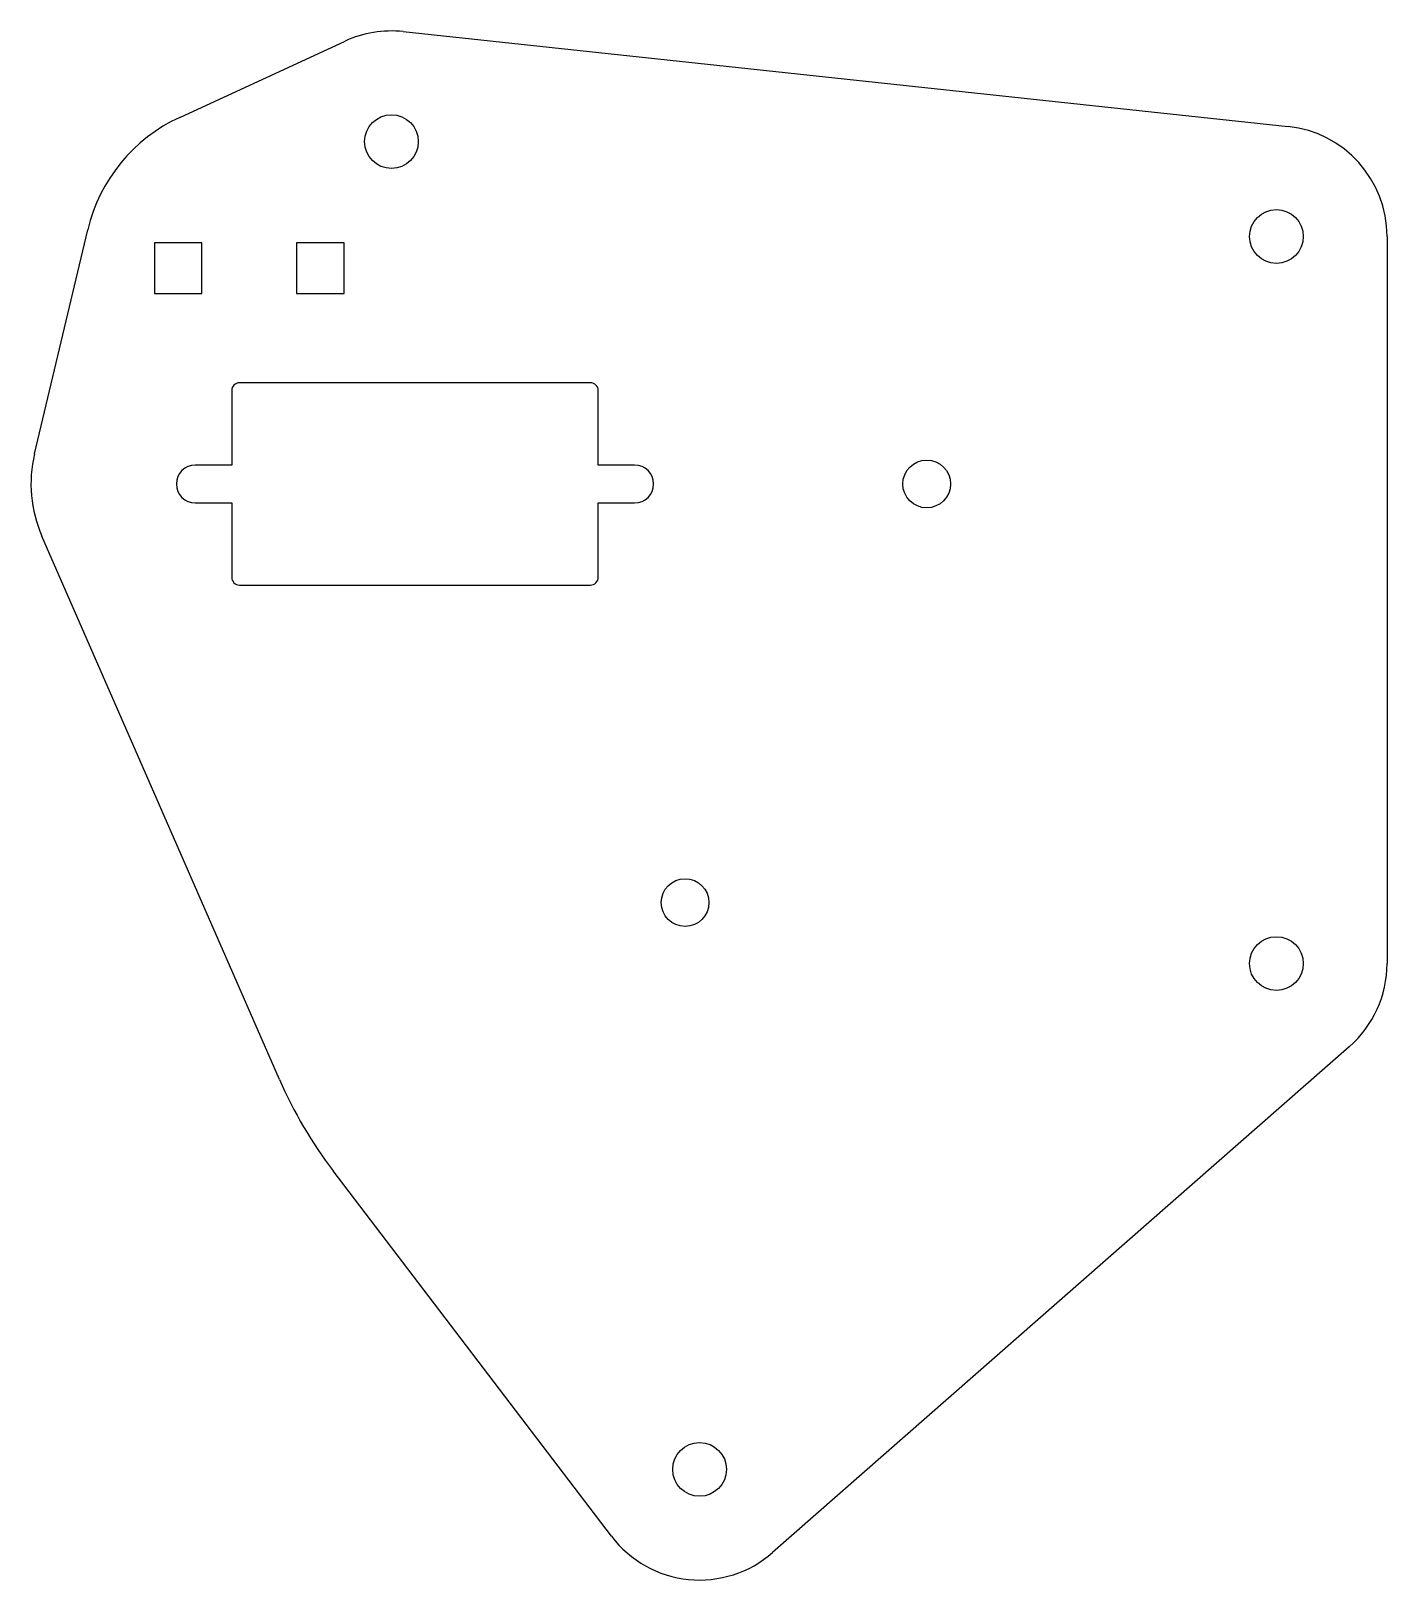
# Model space of a CAD drawing. Header units: millimetres. Extents: x -16.8 to 69, y 45 to 143.
import ezdxf

# ---------------------------------------------------------------- set-up
doc = ezdxf.new("R2010")
doc.units = ezdxf.units.MM
doc.layers.add('CUT', color=7, linetype='Continuous')

msp = doc.modelspace()

# ---------------------------------------------------------------- linework, layer by layer
at = {"layer": 'CUT'}
for p, q in [((-7.396, 137.535), (3.065, 142.355)), ((6.746, 142.96), (62.743, 136.96)), ((-16.587, 116.24), (-13.217, 130.423)), ((-6, 129.6), (-9, 129.6)), ((-9, 129.6), (-9, 126.4)), ((-6, 126.4), (-6, 129.6)), ((3, 129.6), (0, 129.6)), ((0, 129.6), (0, 126.4)), ((3, 126.4), (3, 129.6)), ((69, 129.999), (69, 84)), ((-9, 126.4), (-6, 126.4)), ((0, 126.4), (3, 126.4)), ((18.59, 120.741), (-3.61, 120.741)), ((-4.11, 120.241), (-4.11, 115.541)), ((19.09, 115.541), (19.09, 120.241)), ((-4.11, 115.541), (-6.41, 115.541)), ((21.39, 115.541), (19.09, 115.541)), ((-6.41, 113.141), (-4.11, 113.141)), ((-4.11, 113.141), (-4.11, 108.441)), ((19.09, 108.441), (19.09, 113.141)), ((19.09, 113.141), (21.39, 113.141)), ((-1.084, 76.662), (-16.12, 111.049)), ((-3.61, 107.941), (18.59, 107.941)), ((66.61, 78.733), (30.119, 46.74)), ((19.927, 47.764), (2.315, 70.88))]:
    msp.add_line(p, q, dxfattribs=at)
for centre, radius in [((6, 136), 1.7), ((62, 130), 1.7), ((39.87, 114.341), 1.51), ((24.58, 87.858), 1.51), ((62, 84), 1.7), ((25.5, 52), 1.7)]:
    msp.add_circle(centre, radius, dxfattribs=at)
for centre, radius, start, end in [((6, 136), 7, 83.87988, 114.79144), ((-3, 128), 10.5, 114.7523, 166.65827), ((62, 130), 7, -0.00414, 83.90711), ((-3.61, 120.241), 0.5, 90, 180), ((18.59, 120.241), 0.5, 0, 90), ((-8.61, 114.341), 8.2, 166.61022, 203.6741), ((-6.41, 114.341), 1.2, -270, -90), ((21.39, 114.341), 1.2, -90, 90), ((-3.61, 108.441), 0.5, 180, 270), ((18.59, 108.441), 0.5, 270, 360), ((62, 84), 7, -48.8044, 0), ((24.58, 87.858), 28, -156.43157, -142.67246), ((25.5, 52), 7, -142.75986, -48.71271)]:
    msp.add_arc(centre, radius, start, end, dxfattribs=at)

doc.saveas('drawing.dxf')
